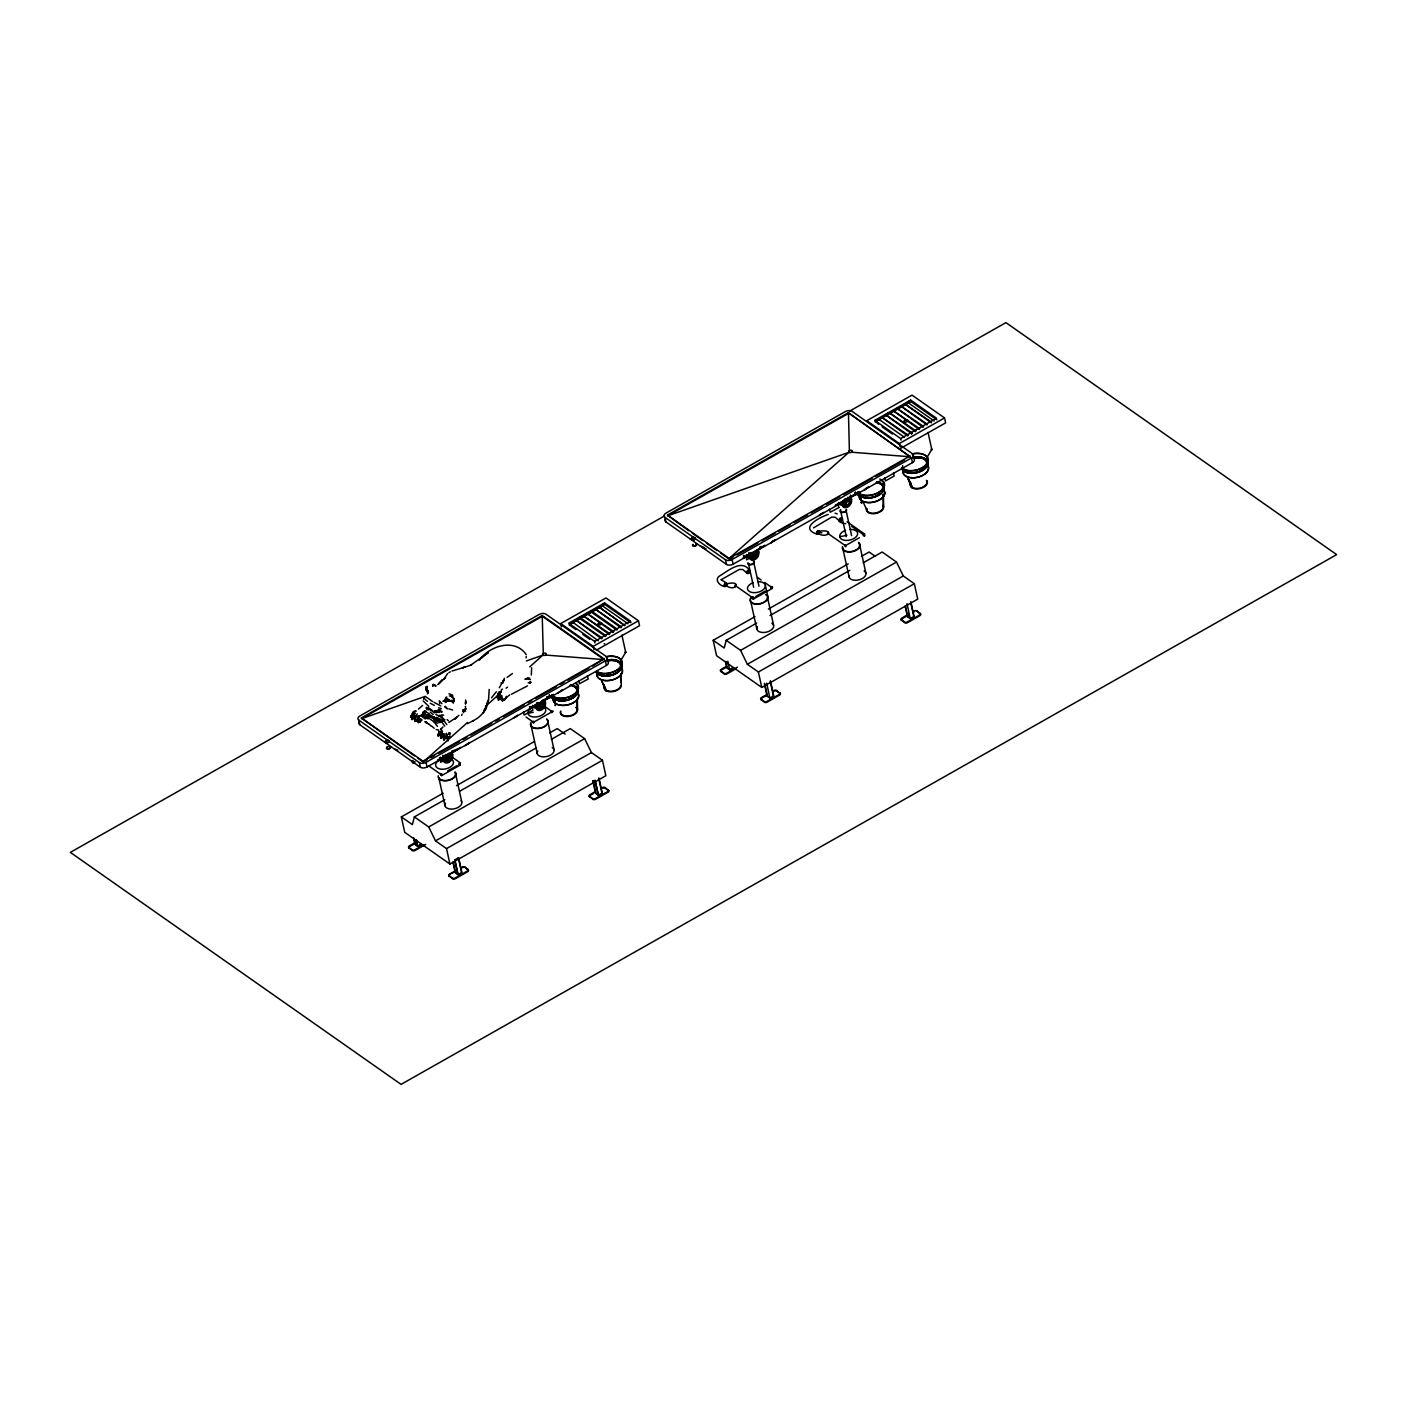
<?xml version="1.0" encoding="UTF-8"?>
<svg xmlns="http://www.w3.org/2000/svg" width="1407" height="1407" viewBox="0 0 1407 1407"><rect width="100%" height="100%" fill="white"/><g stroke="black" fill="none" stroke-linecap="round" stroke-linejoin="round"><path stroke-width="1.5" d="M463.378 711.749L463.343 710.113M416.12 715.02L415.417 716.515M418.477 719.54L418.477 717.552C417.035 722.231 420.165 723.374 417.404 719.804L419.145 720.314M444.102 740.188L444.383 737.989M443.821 739.994L443.996 737.426L443.504 739.044M502.668 700C502.07 702.48 502.668 697.415 501.93 700.528L501.631 695.568L499.819 698.329L499.995 699.49L501.877 698.452L501.332 699.332L501.631 695.568M500.083 694.46L499.591 691.927L498.131 693.792L498.746 692.385C500.681 690.995 498.008 694.882 500.487 694.108M447.18 736.846L445.878 738.605L446.353 733.434L448.147 740.522L447.373 737.848L448.147 740.522L448.358 738.2L447.971 739.167M440.567 737.972L440.901 735.615L440.725 738.341L441.798 736.529L440.901 735.615M498.483 700.158L498.711 698.118L498.483 700.158L498.711 698.118L499.995 699.49M437.946 734.929L438.122 735.861L439.494 734.348M442.29 736.09L442.326 735.193M424.949 712.54L423.032 712.733L440.954 722.477M498.148 696.571L498.078 695.357L497.392 695.937C496.214 699.895 499.045 693.299 497.621 696.711M449.888 735.72L448.64 738.552L446.16 736.248M462.692 711.326L463.132 709.568M499.309 696.817C500.206 690.89 498.078 700.862 498.008 695.744M622.457 635.366L621.859 635.278M467.476 723.655L473.596 720.525L472.506 721.052C479.119 718.098 485.116 712.241 486.716 705.048L483.199 712.874L486.189 708.389L488.546 699.982L489.196 689.412M433.11 685.701L433.321 684.435L432.617 686.229M438.439 733.962L438.122 735.861L438.421 734.982M448.446 754.222L449.449 757.511M532.251 707.088L532.725 710.201M754.908 551.526L754.908 551.526A3.271 2.357 -54.9 0 1 756.227 553.742M417.861 721.474C421.309 723.022 413.764 718.819 415.487 720.015C413.992 718.133 415.839 723.603 415.241 718.871M411.899 715.231L410.844 717.289C410.862 712.892 413.447 718.696 414.238 715.266M415.557 716.356L415.733 717.552M417.211 721.175L416.982 719.329M441.024 735.597L440.725 738.341L441.798 736.529L440.426 735.949L441.2 733.364M813.51 527.871L831.695 517.125L835.178 517.213L839.487 521.012M459.087 763.333C462.71 765.091 456.994 762.875 460.388 765.003L441.675 775.591C440.936 771.229 439.512 775.134 441.675 775.591M419.409 716.62L417.527 718.696L417.721 721.228L420.359 721.879L420.799 718.625M441.675 734.612L441.763 730.075M419.796 721.967L419.831 718.889M497.673 695.744L497.251 697.696L498.078 696.025M441.833 733.663L442.185 737.461L443.996 737.039M549.328 694.759L549.768 697.133L554.182 699.385L555.536 705.558M531.318 675.026L531.635 667.78M624.673 625.412L598.731 606.804L624.778 625.675M418.196 722.231L418.582 721.386M426.11 688.709L426.796 687.355L427.183 691.013M438.175 735.685L438.861 733.311L438.404 735.333M448.833 732.801L448.376 734.489M440.409 731.57L439.863 734.982L441.077 735.175M497.251 697.696L498.131 695.885M526.623 678.455L524.934 679.264L529.788 678.121M498.553 696.905L498.289 695.234M448.112 737.391L447.989 740.539L447.918 737.831M526.095 657.913L526.218 656.436M463.431 712.61L464.503 710.728L465.682 711.151M438.826 730.989L438.632 733.856L440.004 735.544M500.101 694.143L498.588 694.39M414.66 713.824L414.907 712.751L414.414 714.017M443.363 734.823L443.926 733.522L443.856 736.635L443.451 734.507M412.181 719.557L412.884 717.253M499.52 691.998L498.307 693.844L499.555 691.927M444.805 799.668L414.379 816.904L412.357 824.608L401.329 816.887L443.17 793.196M756.667 623.09L726.241 640.308L724.218 648.029L713.191 640.291L755.031 616.618M466.174 701.53L465.611 703.588L465.594 699.965M497.181 697.467L497.48 696.377M412.884 760.835L413.253 762.383L414.52 761.873M927.776 432.635L927.952 432.441M422.979 714.668L421.977 714.563L422.821 714.949M551.28 711.749L553.144 711.08L551.562 712.628M416.243 711.01L413.517 711.784L415.522 711.045M426.233 686.423L426.391 689.958M450.961 695.885L454.127 698.716L453.793 701.671M498.658 699.455L499.045 698.382M421.625 716.286L423.015 713.578M446.283 701.53L445.738 699.367L448.288 699.754M499.221 693.827L500.505 692.314M443.909 701.389L445.14 700.035L447.391 700.475M461.672 715.354L462.147 714.105M417.211 713.824L415.1 718.203M501.719 683.485L504.48 678.28M423.384 717.922L424.246 715.266M411.917 718.801L413.06 717.605L411.952 719.522M500.435 692.613L501.472 690.591M435.326 712.259L434.974 710.869L436.152 710.623M553.883 699.226L554.094 699.033M498.307 693.844L499.379 692.543L498.131 693.792M445.878 738.605L443.821 738.394M424.017 698.101L423.525 699.173L424.879 698.312M445.878 702.515L444.419 701.214L446.74 698.716M413.201 714.369L412.462 716.532L413.218 713.191M420.482 716.181L421.027 715.02M427.095 687.284L427.271 686.405L425.741 689.131L427.499 692.701L428.133 690.468L428.326 691.646L426.602 690.767M441.886 732.642L442.466 731.482M417.492 717.218L418.248 715.758L418.495 718.555M422.329 716.849L422.909 715.723M443.152 736.195L443.574 735.369L444.207 738.235M486.523 703.817L488.546 699.982M721.175 579.702L726.346 583.008M753.536 599.013L752.323 597.043L753.431 599.065L772.25 588.425C774.026 584.239 768.38 588.495 772.25 588.425M414.52 718.625L412.568 716.339L414.291 713.05M453.546 702.005L454.127 698.716M499.256 687.777L501.261 684.294M432.723 685.86L433.321 684.435L436.17 685.965M620.716 660.622L625.693 652.338L622.017 635.577M925.806 459.456L931.786 449.501L928.11 432.758M412.357 713.173L413.64 711.432M442.871 701.196L446.564 699.807L451.7 701.565M447.373 699.015L446.758 698.118M441.429 735.931L440.602 736.899M504.093 700.141L506.379 697.784M526.376 679.001L527.977 677.734M500.962 692.138L498.729 693.827M445.403 700L445.456 698.452M425.213 719.065L424.58 717.834L426.022 716.638L424.158 716.462L426.057 716.884M499.327 695.586L499.89 694.759M439.793 759.692L440.409 757.371L439.793 759.692L437.753 760.097M452.175 751.936L455.059 750.3M533.429 705.927L532.567 707.158L529.366 706.736M546.989 698.998L547.604 696.676L546.989 698.998L544.949 699.402M758.267 549.099L764.898 545.265M836.637 504.726L839.522 503.09A5.012 3.605 -54.9 0 0 841.069 504.251M853.943 494.93L851.042 496.565L850.795 495.475M444.524 738.147L444.172 739.097M450.099 732.695L448.71 733.979M445.843 697.397L446.758 697.01M449.396 738.147L449.73 737.162M418.741 721.633L418.917 720.331L418.09 720.859M502.563 701.249L502 699.314M530.175 683.098L530.826 682.219L529.524 682.87M491.535 697.784L496.372 691.716M423.05 712.329L422.61 712.821M428.027 718.889L425.864 718.062L426.602 717.148L428.783 718.432L426.233 716.515L424.58 717.834M441.464 732.941L442.203 732.027M749.263 572.456C745.939 574.724 748.172 568.164 749.456 571.893M439.705 733.311L438.404 734.524L438.861 733.311M549.715 697.186L549.363 695.023M749.28 554.692L748.841 552.617M855.474 492.133L855.861 493.963M505.06 699.086L502.457 699.982M427.025 709.779L427.869 708.319L426.409 707.299M598.292 640.783L572.473 622.035M931.328 422.768L904.824 403.967L931.504 422.17M455.78 718.133L456.484 717.412L454.742 719.135L458.911 715.336M439.881 711.555C433.567 712.804 437.929 708.811 442.185 711.977L439.863 711.326M505.482 697.397L506.696 696.342M464.996 745.657L469.41 742.527L467.951 743.986M513.168 718.379L517.583 715.248L516.14 716.708M558.245 692.86L562.642 689.729L561.2 691.189M721.211 579.684L739.326 569.43L742.843 569.536L747.117 573.317M479.418 660.164C489.548 645.567 514.874 637.969 526.2 654.589M481.493 658.124L483.234 656.401L470.518 665.23L471.538 664.948L462.516 667.868L465.629 666.549M456.484 717.306L448.903 722.477M425.389 721.756L426.11 723.005M422.628 705.452L418.424 709.093M426.022 716.638L425.864 718.062M599.136 672.898L599.382 672.669A14.14 8.196 -12.4 0 0 621.384 665.177A14.14 8.196 -12.4 0 0 606.241 656.876M905.229 470.061L905.475 469.85A14.14 8.196 -12.4 0 0 927.477 462.34A14.14 8.196 -12.4 0 0 912.334 454.039M437.718 684.664L445.509 677.576L443.961 679.001L447.602 673.548M440.813 728.896L443.029 726.962M467.476 722.495L423.226 762.014L417.932 758.303M485.485 706.402L498.606 694.689M529.736 666.883L542.838 655.17L526.359 660.938M434.833 711.203L436.205 712.593L435.871 710.746M412.357 718.889L413.412 718.186M527.484 685.895L511.445 694.249M483.727 710.447L486.189 708.389M505.992 697.96L507.364 696.94M465.225 706.719L465.576 706.42M501.085 698.312L499.151 699.261L500.681 699.314M533.235 721.386C532.303 724.605 535.117 722.688 533.218 721.369M448.833 672.687L450.275 671.825M508.05 696.184L509.703 694.935M507.1 677.4L512.465 673.496M440.708 729.371L441.64 728.703M442.062 731.517L440.479 735.632M523.545 712.118L524.072 715.073L532.637 710.218M437.964 734.63L439.142 733.821M419.655 715.547L417.545 718.467L417.492 720.349L418.758 720.859M425.776 711.203L423.384 711.59M576.272 707.545L577.134 708.477A8.759 5.083 -12.4 0 1 569.466 716.356A8.759 5.083 -12.4 0 1 560.496 711.467M506.063 688.181L507.593 687.161M456.818 749.825L451.647 752.622M837.165 504.955L836.374 505.007M531.072 707.774L534.343 705.927M410.932 716.181L412.269 716.251M664.157 516.14L70.35 852.378L401.065 1084.375L1336.65 554.622L1005.935 322.625L849.371 411.266M688.762 530.72L667.428 515.103L848.298 412.691L910.206 456.765L851.587 452.227M874.785 420.394L910.663 400.098L936.57 418.266L900.691 438.579L874.785 420.394L878.584 424.369M875.136 421.942L910.997 401.628L936.904 419.814M414.414 755.84L361.335 717.939L542.205 615.527L603.937 658.828L592.681 666.074M561.446 626.854L560.707 623.565L605.942 597.957L638.461 620.768L639.534 625.71L596.199 650.245M604.57 602.917L604.904 604.465L630.811 622.65L630.477 621.103L604.57 602.917L568.692 623.231L594.598 641.399L594.95 642.946M604.904 604.465L569.044 624.778L575.938 629.615M569.677 624.444L580.722 618.201L580.37 616.547M944.554 417.932L912.035 395.121L866.8 420.728L899.319 443.539L944.554 417.932L945.627 422.874L900.41 448.481M667.428 515.103L729.16 558.421L910.03 455.991M733.135 557.031L729.318 559.195L720.507 553.004M736.934 554.868L757.881 543.014M761.697 540.851L775.011 533.306M778.827 531.16L790.259 524.688M794.058 522.525L807.389 514.98M811.188 512.834L822.62 506.362M826.419 504.198L839.75 496.653M843.567 494.508L872.129 478.327M875.928 476.182L904.49 460.001M664.86 517.266L725.484 559.793A4.854 2.814 -12.4 0 0 732.132 559.511L911.455 457.978A4.854 2.814 -12.4 0 0 912.598 453.845L851.974 411.301A4.854 2.814 -12.4 0 0 845.326 411.583L666.003 513.115A4.854 2.814 -12.4 0 0 664.86 517.266L665.88 521.891L726.504 564.418A4.854 2.814 -12.4 0 0 733.153 564.154L912.475 462.622A4.854 2.814 -12.4 0 0 913.952 458.752M594.598 641.399L630.477 621.103M746.308 555.783L751.883 552.634M835.353 505.359L859.536 491.676M742.755 558.174L765.074 545.547M835.529 505.641L859.712 491.958M560.707 623.565L593.226 646.376L638.461 620.768M754.627 551.544L755.594 554.71L746.66 559.845L746.062 556.398M839.047 507.505L830.165 512.236L829.479 509.158M893.533 472.787L894.096 476.041L885.513 480.895L884.845 477.817M828.266 514.399C819.859 517.248 798.367 528.1 817.168 534.22M876.508 482.495A12.593 7.299 -12.4 0 1 879.199 483.181L881.538 484.149M904.244 471.292L904.437 471.187A12.856 7.457 -12.4 0 1 902.168 467.827M361.335 717.939L423.067 761.24L603.937 658.828M427.042 759.868L423.067 761.24M430.841 757.705L434.657 755.559M438.456 753.396L459.403 741.542M463.22 739.379L467.018 737.215M470.835 735.07L491.782 723.216M495.581 721.052L499.397 718.889M503.196 716.743L524.143 704.889M527.959 702.726L531.758 700.563M535.575 698.417L556.504 686.546M560.32 684.4L564.119 682.237M567.936 680.091L588.882 668.219M358.767 720.085L419.392 762.629A4.854 2.814 -12.4 0 0 426.04 762.348L605.362 660.815A4.854 2.814 -12.4 0 0 606.505 656.682L545.881 614.138A4.854 2.814 -12.4 0 0 539.233 614.419L359.911 715.952A4.854 2.814 -12.4 0 0 358.767 720.085L359.787 724.728L420.412 767.255A4.854 2.814 -12.4 0 0 427.06 766.991L606.382 665.458A4.854 2.814 -12.4 0 0 607.525 661.308L606.505 656.682M438.351 759.674L449.501 753.361M453.23 751.25L456.888 749.28M534.853 705.03L538.564 702.937M542.275 700.827L553.443 694.513M438.527 759.956L460.828 747.328M529.437 708.477L553.619 694.794M438.228 760.343L443.223 757.494L442.765 755.278M549.645 697.256L544.439 700.088M587.317 675.8L588.232 679.018L579.42 683.732L578.752 680.654M442.062 774.043L441.13 774.571L428.59 765.777M447.672 770.878L457.046 765.566M458.911 764.511L459.843 763.983M551.28 712.206L533.499 722.266L526.06 717.042M753.923 597.465L752.991 597.993L735.351 585.611M755.805 596.41L765.162 591.098M770.772 587.933L771.704 587.405L764.652 582.445M859.413 537.738L845.361 545.687L827.738 533.323M456.466 785.651L534.431 741.507M549.645 732.889L557.26 728.597L565.139 734.12M768.345 609.073L848.21 563.855M861.524 556.31L869.121 552.001L875.418 556.433M460.019 791.051L536.085 747.996M551.298 739.379L570.31 728.615L584.644 738.657L591.432 752.569L602.46 760.29L605.854 775.732L449.923 864.039L404.724 832.328L401.329 816.887M769.981 615.545L849.846 570.327M863.159 562.8L882.171 552.019L896.505 562.079L903.294 575.973L914.321 583.712L917.716 599.153L761.785 687.443L716.585 655.732L713.191 640.291M414.379 816.904L428.713 826.947L584.644 738.657M726.241 640.308L740.574 650.368L896.505 562.079M425.705 844.446L415.012 850.496A1.935 1.126 -12.4 0 1 412.339 850.602L408.874 847.559A1.935 1.126 -12.4 0 1 409.331 845.906L416.454 841.878M735.773 668.87L726.874 673.918A1.935 1.126 -12.4 0 1 724.2 674.023L720.736 670.981A1.935 1.126 -12.4 0 1 721.193 669.327L726.54 666.302M409.032 848.298A1.935 1.126 -12.4 0 1 409.49 846.627L416.63 842.6M720.894 671.702A1.935 1.126 -12.4 0 1 721.351 670.049L726.698 667.024M421.344 844.182L417.809 846.187L415.311 844.429L413.939 838.132M733.205 667.604L729.67 669.591L727.19 667.85L725.801 661.536M413.605 838.132L414.995 844.446L417.756 846.381L421.66 844.165M725.484 661.554L726.856 667.868L729.617 669.802L733.522 667.586M408.874 847.559L412.181 849.881A1.935 1.126 -12.4 0 0 414.854 849.775L423.753 844.728M720.736 670.981L724.042 673.302A1.935 1.126 -12.4 0 0 726.716 673.197L737.409 667.147M428.713 826.947L435.502 840.858L591.432 752.569M740.574 650.368L747.363 664.28L903.294 575.973M435.502 840.858L446.529 848.597L602.46 760.29M747.363 664.28L758.391 672.001L914.321 583.712M462.2 867.802L462.041 867.081A1.935 1.126 -12.4 0 1 464.715 866.958L468.179 870.001A1.935 1.126 -12.4 0 1 467.722 871.672L455.235 878.724A1.935 1.126 -12.4 0 1 452.579 878.83L449.114 875.787A1.935 1.126 -12.4 0 1 449.572 874.134L454.918 871.109M608.51 790.541L605.203 788.219A1.935 1.126 -12.4 0 0 602.548 788.342L602.389 787.603A1.935 1.126 -12.4 0 1 605.045 787.498L608.51 790.541A1.935 1.126 -12.4 0 1 608.053 792.211L595.583 799.264A1.935 1.126 -12.4 0 1 592.927 799.369L589.445 796.327A1.935 1.126 -12.4 0 1 589.902 794.674L595.249 791.649M780.041 693.422L776.734 691.101A1.935 1.126 -12.4 0 0 774.061 691.224L773.903 690.485A1.935 1.126 -12.4 0 1 776.576 690.38L780.041 693.422A1.935 1.126 -12.4 0 1 779.584 695.076L767.114 702.146A1.935 1.126 -12.4 0 1 764.441 702.251L760.976 699.209A1.935 1.126 -12.4 0 1 761.433 697.555L766.78 694.53M914.409 611.746L914.251 611.025A1.935 1.126 -12.4 0 1 916.907 610.919L920.371 613.962A1.935 1.126 -12.4 0 1 919.914 615.615L907.445 622.685A1.935 1.126 -12.4 0 1 904.789 622.791L901.324 619.748A1.935 1.126 -12.4 0 1 901.781 618.095L908.904 614.05M455.077 871.83L449.572 874.134M589.603 797.048A1.935 1.126 -12.4 0 1 590.061 795.395L593.631 793.39M761.134 699.93A1.935 1.126 -12.4 0 1 761.592 698.277L766.938 695.251M901.482 620.469A1.935 1.126 -12.4 0 1 901.94 618.816L909.063 614.789M457.996 874.609L461.883 872.393L458.647 857.69L454.76 859.888L457.996 874.609L455.235 872.674L452.931 862.157M592.804 780.604L595.583 793.214L598.327 795.148L602.231 792.932L598.995 778.229M764.335 683.485L767.096 696.096L769.858 698.03L773.762 695.814L770.526 681.111M905.123 606.118L907.445 616.635L910.188 618.57L914.093 616.354L910.857 601.633M449.114 875.787L452.421 878.109A1.935 1.126 -12.4 0 0 455.077 878.003L467.564 870.933A1.935 1.126 -12.4 0 0 468.021 869.28M589.445 796.327L592.752 798.648A1.935 1.126 -12.4 0 0 595.425 798.543L607.894 791.473A1.935 1.126 -12.4 0 0 608.352 789.819M760.976 699.209L764.282 701.53A1.935 1.126 -12.4 0 0 766.938 701.425L779.425 694.355A1.935 1.126 -12.4 0 0 779.883 692.701M901.324 619.748L904.631 622.07A1.935 1.126 -12.4 0 0 907.286 621.964L919.756 614.894A1.935 1.126 -12.4 0 0 920.213 613.241M438.632 733.856L438.791 732.132M530.826 682.219L528.17 682.923M503.231 680.531L504.216 679.986L502.739 682.94M904.807 420.165L905.229 419.954A1.935 1.126 -12.4 0 1 907.92 420.728A1.935 1.126 -12.4 0 1 904.894 421.959A1.935 1.126 -12.4 0 1 905.229 419.954M412.339 716.181L411.249 716.48M598.714 623.002L599.136 622.773A1.935 1.126 -12.4 0 1 601.827 623.547A1.935 1.126 -12.4 0 1 598.802 624.796A1.935 1.126 -12.4 0 1 599.136 622.773M460.282 765.056L459.456 764.353M501.191 689.729L502.492 689.096M604.43 686.686A8.424 4.889 -12.4 0 0 606.012 690.134L606.259 690.239M604.166 687.021A8.759 5.083 -12.4 0 0 605.819 690.591L606.048 690.696M447.637 701.073L450.17 701.055L449.114 701.196M464.978 709.796L465.559 709.533M414.678 719.68L415.716 719.03L414.907 721.422M423.964 711.661C420.851 714.527 431.632 716.726 433.989 717.464M927.266 424.193L901.025 406.183L927.072 424.914M428.484 692.754L427.464 693.809M743.388 555.536L744.127 557.577L743.846 555.466M413.728 718.59L414.66 719.628M425.371 696.324L361.493 718.713L542.381 616.301L604.113 659.602L545.494 655.046M858.675 493.083A14.14 8.196 -12.4 0 0 876.385 493.435A14.14 8.196 -12.4 0 0 883.49 482.284L883.877 482.161M552.582 695.92A14.14 8.196 -12.4 0 0 570.292 696.272A14.14 8.196 -12.4 0 0 577.398 685.121L577.785 684.998M438.72 712.522L439.705 712.223M463.501 667.516L452.016 671.033M449.361 695.955L451.77 696.201M413.359 717.711L415.118 717.218L414.432 716.374M439.986 759.393L440.637 762.313L449.308 757.441M744.127 557.577L743.758 555.484M424.685 710.957L429.416 713.982M817.959 533.622C820.387 532.901 817.274 529.665 817.01 532.532C826.208 540.341 837.253 528.557 818.17 531.318M725.59 585.928L725.783 583.624M827.844 532.163L827.386 534.449M735.456 584.468L735.017 586.754M839.75 536.753L846.891 535.293M527.889 713.331L533.235 712.241M743.846 557.26L745.886 556.855M451.928 750.846L453.969 750.441L454.215 751.531M850.567 497.269L850.338 495.158M411.97 715.671L410.844 717.289M609.899 633.766L583.184 615.703L609.337 634.504M613.663 631.567L613.1 632.306L613.663 631.567L587.036 613.417L613.1 632.306M464.82 708.864L466.209 708.882L465.488 707.791M428.801 716.884L430.155 716.726M530.351 682.43L529.384 682.149M912.193 432.969L911.666 433.725L912.193 432.969L885.636 414.819L911.595 433.673M419.55 721.932L422.1 719.874L420.183 720.314M434.974 710.869L436.874 710.781M449.273 700.352L446.23 699.895L446.406 701.565M444.911 701.231L445.403 701.706M427.816 717.341L434.13 721.967L437.436 726.346M438.157 709.55L440.936 710.078M817.942 532.462L821.864 532.796M428.783 714.387L437.911 719.206M527.766 678.737L530.457 679.669M436.082 729.6L438.65 730.004M919.756 428.748L893.128 410.598L919.193 429.487M908.306 435.203L881.626 417.175L907.726 435.941M878.531 419.11L877.915 419.778L878.478 419.04L904.49 437.296M621.542 627.012L594.985 608.914L620.979 627.751M590.975 611.852L591.397 611.007L590.905 611.816L616.952 630.09M441.974 716.251L438.773 715.618L441.692 716.902M439.652 715.266L440.883 715.477M427.323 687.32L426.198 686.985M505.007 699.736L503.935 698.769M500.91 683.011L502.545 683.362M430.542 716.128L434.57 717.306M441.78 714.791L443.715 715.248M835.125 513.168L837.183 513.924M435.554 718.485L443.152 721.175M579.561 618.289L580.001 617.497L579.473 618.253L605.502 636.509M438.562 707.827L441.235 708.512M430.859 716.743L433.163 717.447M446.459 698.628L449.273 699.596M439.758 711.168L438.861 710.764M448.798 708.829L452.632 710.06M447.303 700.774L448.657 701.214M431.14 709.62L429.117 708.864M424.914 721.809L427.13 722.618M451.084 696.447L452.773 697.01M428.783 718.432L425.829 716.954M437.911 723.233L434.13 721.967L436.082 721.58L433.708 719.645M689.958 538.793L693.563 540.042M700.317 546.057L703.922 547.323M702.41 547.534L706.015 548.783M394.224 748.893L397.829 750.142M423.753 715.53L423.525 716.55L422.628 715.407M432.072 718.045L435.203 719.206M427.429 690.52L426.444 690.151L427.71 690.907M448.921 693.757L452.702 695.199M415.927 720.419L416.859 720.789M442.941 718.062L435.801 714.422M433.866 685.051L435.379 686.053M863.159 535.68C867.451 536.049 861.928 532.866 864.074 535.1L851.727 526.429M440.831 705.962L434.042 702.304M905.475 469.85L902.731 468.478M599.382 672.669L596.638 671.315M840.102 520.52C846.785 515.753 830.587 521.487 845.8 523.685M432.582 701.565L425.723 696.694M430.19 703.219L434.306 705.382M442.185 718.449L444.964 719.821M433.884 684.681L435.168 685.332M434.605 712.962L431.685 710.799M430.542 710.078L428.273 708.636M881.644 480.42L883.49 482.284M575.551 683.257L577.398 685.121M573.476 685.35L576.026 686.739A13.578 7.862 -12.4 0 1 569.114 699.719A13.578 7.862 -12.4 0 1 551.544 695.146M570.204 685.209A12.276 7.105 -12.4 0 1 572.807 685.877L575.217 687.179A12.593 7.299 -12.4 0 1 577.028 692.49M724.798 586.526C719.944 586.174 713.841 579.596 719.557 575.991C727.102 571.752 741.665 558.333 749.632 570.398M415.505 719.417L414.977 721.474L414.555 720.366M437.366 719.417L442.29 722.582L444.735 726.135M442.343 737.708L440.426 735.949M923.625 426.497L897.015 408.382L923.045 427.253M916.045 430.999L889.347 412.761L915.429 431.668M602.214 638.039L575.604 619.907L601.633 638.778M426.022 708.055L428.66 709.832M854.524 493.259L860.275 496.548L861.629 502.739M436.469 717.289L444.155 720.964L446.863 724.675M428.801 706.367L423.173 700.897M437.542 712.522L435.994 711.537L436.205 712.593M449.343 733.522L450.328 734.173M452.544 695.973L451.401 695.304L452.351 696.236M428.502 708.372L432.846 710.799M451.172 700.176L452.245 700.915M908.06 402.683L908.658 401.98L908.06 402.683L934.09 420.939M601.967 605.52L602.565 604.799L601.967 605.52L627.997 623.776M882.031 426.796L892.407 434.06M910.206 456.765L848.298 412.691M847.084 521.751L864.742 534.132M920.371 613.962L916.907 610.919M910.259 618.359L907.761 616.618L905.44 606.1M759.973 546.637L761.152 547.464L760.923 546.373L760.308 548.695M757.599 577.503L761.117 579.965M692.279 533.2L702.867 540.622M706.402 543.102L716.972 550.524M769.91 697.819L767.413 696.078L764.652 683.468M591.485 611.06L617.532 629.334M580.124 617.62L606.1 635.806M582.85 634.469L589.762 639.323M546.672 696.94L547.851 697.766M545.16 706.736L552.212 711.678M451.682 756.825L460.511 763.016M439.476 757.634L440.655 758.461M468.179 870.001L464.715 866.958M444.63 706.824L447.461 708.882L445.21 706.261M441.939 703.711L439.318 700.792L439.688 703.518M425.477 699.771L427.552 701.389M428.238 723.902L425.987 722.02M430.173 712.083L433.092 714.475M552.177 712.487L551.491 711.256M437.384 720.665L439.635 722.618M428.273 707.615L429.188 708.407M452.386 696.694L454.391 700.194M905.018 470.571L903.452 469.147A12.276 7.105 -12.4 0 1 902.696 465.559M904.824 471.028L903.224 469.569A12.593 7.299 -12.4 0 1 902.415 467.81M904.226 471.028L902.555 469.498A13.261 7.686 -12.4 0 1 901.694 467.652M597.377 671.983L598.854 673.337M597.131 672.405L598.626 673.777M596.462 672.335L598.133 673.865A13.261 7.686 -12.4 0 0 620.593 668.976A13.261 7.686 -12.4 0 0 606.962 660.147A13.578 7.862 -12.4 0 1 620.944 669.327A13.578 7.862 -12.4 0 1 597.957 674.322L596.251 672.757M431.984 726.276L434.183 728.281M428.818 723.919L431.386 726.364M447.18 719.575L448.428 720.859M453.371 703.131L452.509 702.216M575.955 707.404L576.747 708.266A8.424 4.889 -12.4 0 1 569.378 715.846A8.424 4.889 -12.4 0 1 560.742 711.151M445.913 698.874L447.725 700.932M411.776 714.088L412.972 716.55M441.675 731.552L440.655 731.007M422.082 714.492L422.839 716.11L422.417 714.51M439.002 733.663L439.6 734.612M448.745 736.776L449.308 737.743M446.336 734.771L446.898 735.773M446.195 700.07L446.81 701.214L446.511 699.93M447.356 739.255L447.989 740.539M863.001 501.56L867.099 510.847A8.424 4.889 -12.4 0 1 866.835 508.314M603.656 684.453L606.188 690.292M605.977 690.731L601.545 680.513L605.819 690.591L607.402 691.329A8.759 5.083 -12.4 0 0 616.952 690.38A8.759 5.083 -12.4 0 0 621.261 684.646L621.085 674.111M603.568 684.382L606.012 690.134L607.543 690.837A8.424 4.889 -12.4 0 0 620.856 685.701M412.919 717.975L412.568 716.339M446.353 733.434L446.758 734.718M452.632 700.299L453.019 701.601M910.663 400.098L910.997 401.628M908.94 400.977L909.309 402.631M912.598 453.845L913.618 458.471M911.455 457.978L912.475 462.622M900.691 438.579L901.043 440.11M899.319 443.539L900.058 446.828M887.958 412.867L888.327 414.502M886.463 413.711L886.815 415.364M910.997 603.761L913.776 616.372M907.023 603.656L910.188 618.57M860.697 497.058L861.717 501.683M855.298 492.344L855.755 494.402M850.954 496.882L851.552 499.626A5.874 4.239 -54.9 0 1 845.959 507.646A5.874 4.239 -54.9 0 1 842.758 500.874M859.607 544.527L865.885 573.106M851.604 535.645L845.976 509.985A2.708 1.565 -12.4 0 1 843.901 511.99A2.708 1.565 -12.4 0 1 840.806 511.427M841.492 502.246L842.09 504.99M846.293 536.7L840.647 511.058A2.708 1.565 -12.4 0 1 840.683 510.635M838.431 503.231L838.66 504.322M838.062 504.304L838.73 507.382M842.846 548.501L849.125 577.063M758.18 549.416L758.778 552.16M765.355 585.347L767.905 596.937M767.36 596.761L773.639 625.341M753.73 562.22L758.989 586.191M748.7 554.78L749.315 557.524M746.501 554.534L746.748 555.624M748.401 563.292L753.66 587.247M770.192 681.111L773.428 695.832M756.878 629.298L750.599 600.736A8.618 4.995 -12.4 0 1 750.547 599.417M766.674 683.116L769.858 698.03M758.391 672.001L761.785 687.443M732.132 559.511L733.153 564.154M729.16 558.421L848.931 452.333L667.586 515.877L848.474 413.465L849.388 450.68A1.935 1.126 -12.4 0 0 849.687 452.597A1.935 1.126 -12.4 0 0 852.396 451.067A1.935 1.126 -12.4 0 0 849.388 450.68M725.484 559.793L726.504 564.418M727.824 661.184L729.617 669.802M602.847 603.814L603.216 605.467L582.234 617.339L581.865 615.703M605.362 660.815L606.382 665.458M593.226 646.376L593.965 649.665M598.678 778.229L601.915 792.95M595.143 780.234L598.38 794.955L595.9 793.196L593.121 780.586M595.091 780.428L598.327 795.148M542.205 615.527L543.295 653.516A1.935 1.126 -12.4 0 0 543.594 655.433A1.935 1.126 -12.4 0 0 546.303 653.903A1.935 1.126 -12.4 0 0 543.295 653.516M554.604 699.877L555.624 704.52M544.861 699.719L545.459 702.462M548.185 723.163L554.024 749.685M535.399 705.083L535.997 707.827M530.298 706.472L530.545 707.563M530.984 725.08L537.263 753.642M452.087 752.253L452.685 754.996A5.874 4.239 -54.9 0 1 447.074 763.016A5.874 4.239 -54.9 0 1 443.891 756.227M455.481 773.358L461.76 801.92M442.607 757.617L443.223 760.36M458.33 857.707L461.566 872.41M445.017 805.877L438.738 777.315A8.618 4.995 -12.4 0 0 449.484 779.847A8.618 4.995 -12.4 0 0 454.866 772.179M454.813 859.695L458.049 874.415L455.551 872.657L453.247 862.157M446.529 848.597L449.923 864.039M426.04 762.348L427.06 766.991M419.392 762.629L420.412 767.255M416.419 839.873L417.756 846.381M422.821 715.389L423.12 716.902M498.782 696.324L498.57 695.234L498.377 697.292M418.442 721.861L418.512 722.811M465.418 702.515L465.471 704.028M883.455 494.349L883.649 506.889M883.068 494.279L883.262 506.643M620.698 674.023L620.839 682.325M577.398 699.279L577.556 709.726M577.011 699.173L577.169 709.48M695.99 543.735A2.128 1.231 -12.4 0 1 696.254 545.476A2.128 1.231 -12.4 0 1 693.299 546.057A2.128 1.231 -12.4 0 1 693.018 544.333M695.832 543.876A1.899 1.108 -12.4 0 1 696.184 545.318A1.899 1.108 -12.4 0 1 693.721 546.004A1.899 1.108 -12.4 0 1 692.947 544.685M879.78 479.048A14.545 8.424 -12.4 0 1 879.674 491.94A14.545 8.424 -12.4 0 1 858.34 493.259M881.31 484.342A12.593 7.299 -12.4 0 1 883.121 489.654M880.254 493.488A12.593 7.299 -12.4 0 1 877.81 495.123M868.488 497.533A12.593 7.299 -12.4 0 1 865.428 497.339M859.202 493.963A12.593 7.299 -12.4 0 1 858.587 492.151M857.637 492.327A13.578 7.862 -12.4 0 0 875.207 496.882A13.578 7.862 -12.4 0 0 882.119 483.902L879.568 482.513A13.261 7.686 -12.4 0 0 876.737 481.792M876.93 481.915A13.578 7.862 -12.4 0 1 879.832 482.671M881.802 483.727A13.261 7.686 -12.4 0 1 883.702 489.319M880.676 493.382A13.261 7.686 -12.4 0 1 860.011 495.475M858.516 493.857A13.261 7.686 -12.4 0 1 857.865 491.958M881.714 491.272A12.276 7.105 -12.4 0 0 880.975 484.184L878.9 483.058A12.276 7.105 -12.4 0 0 876.297 482.372M862.896 496.161A12.276 7.105 -12.4 0 1 858.85 491.782M883.227 505.641A8.759 5.083 -12.4 0 1 875.559 513.52A8.759 5.083 -12.4 0 1 866.589 508.63M882.84 505.43A8.424 4.889 -12.4 0 1 883.104 507.962M882.4 509.281A8.424 4.889 -12.4 0 1 868.049 511.867M879.252 482.988A13.085 7.58 -12.4 0 1 882.717 491.641M880.923 493.593A13.085 7.58 -12.4 0 1 860.486 496.055M879.111 483.129A12.856 7.457 -12.4 0 1 883.49 489.583M880.747 493.54A12.856 7.457 -12.4 0 1 875.4 496.565M872.164 497.462A12.856 7.457 -12.4 0 1 865.71 497.744M862.913 497.076A12.856 7.457 -12.4 0 1 860.662 495.95M882.558 488.774A13.085 7.58 -12.4 0 1 874.873 501.842A13.085 7.58 -12.4 0 1 859.325 495.264M884.634 492.221A12.856 7.457 -12.4 0 1 871.531 502.369A12.856 7.457 -12.4 0 1 859.554 495.246M882.365 488.88A12.856 7.457 -12.4 0 1 883.913 490.41M912.299 453.81A14.545 8.424 -12.4 0 1 927.231 463.501A14.545 8.424 -12.4 0 1 902.608 468.848M926.791 480.578A8.759 5.083 -12.4 0 1 923.994 487.033A8.759 5.083 -12.4 0 1 913.495 488.493L911.912 487.754L907.638 477.694L911.912 487.754A8.759 5.083 -12.4 0 1 910.857 482.794M926.158 466.385A12.593 7.299 -12.4 0 0 913.213 457.996A12.276 7.105 -12.4 0 1 925.788 466.051M924.505 468.302A12.593 7.299 -12.4 0 1 919.387 471.345M916.238 472.277A12.593 7.299 -12.4 0 1 907.093 472.084M913.09 457.451A13.578 7.862 -12.4 0 1 927.037 466.491A13.578 7.862 -12.4 0 1 904.05 471.486L902.344 469.92A13.578 7.862 -12.4 0 1 901.465 468.021M913.055 457.31A13.261 7.686 -12.4 0 1 927.248 465.101A13.261 7.686 -12.4 0 1 906.618 472.136A12.856 7.457 -12.4 0 0 920.67 471.169A12.856 7.457 -12.4 0 0 927.371 462.815M926.422 480.385A8.424 4.889 -12.4 0 1 923.731 486.593A8.424 4.889 -12.4 0 1 913.635 488L912.105 487.297A8.424 4.889 -12.4 0 1 910.522 483.85M927.6 462.78A13.085 7.58 -12.4 0 1 915.957 472.822A13.085 7.58 -12.4 0 1 901.94 467.88M913.583 457.82A13.085 7.58 -12.4 0 1 926.861 460.916M913.6 457.961A12.856 7.457 -12.4 0 1 920.072 457.697M922.869 458.348A12.856 7.457 -12.4 0 1 926.65 461.004M927.881 465.559A13.085 7.58 -12.4 0 1 916.959 477.465A13.085 7.58 -12.4 0 1 903.083 470.483M927.67 465.629A12.856 7.457 -12.4 0 1 916.942 477.325A12.856 7.457 -12.4 0 1 903.312 470.466M846.451 509.387A3.394 1.97 -12.4 0 1 842.74 512.57A3.394 1.97 -12.4 0 1 840.735 509.615M753.572 561.833A2.708 1.565 -12.4 0 1 753.484 563.081M753.114 563.486A2.708 1.565 -12.4 0 1 748.559 563.662M753.202 560.918A3.394 1.97 -12.4 0 1 752.217 564.471A3.394 1.97 -12.4 0 1 747.768 562.888M756.614 550.542A5.012 3.605 -54.9 0 1 756.579 556.451A5.012 3.605 -54.9 0 1 751.039 558.808A5.012 3.605 -54.9 0 1 750.089 553.303M749.034 557.752A5.874 4.239 -54.9 0 1 746.22 556.152M755.084 556.416A2.216 1.6 -54.9 0 1 752.464 555.994A2.216 1.6 -54.9 0 1 754.328 553.021A2.216 1.6 -54.9 0 1 755.981 554.991M756.667 549.645A5.874 4.239 -54.9 0 1 758.127 556.257A5.874 4.239 -54.9 0 1 751.444 560.056A5.874 4.239 -54.9 0 1 750.001 553.426M749.263 556.961A5.012 3.605 -54.9 0 1 747.469 556.328M756.28 550.418A5.012 3.605 -54.9 0 1 757.3 556.433A5.012 3.605 -54.9 0 1 751.25 559.001A5.012 3.605 -54.9 0 1 751.268 552.529A4.309 3.095 -54.9 0 0 750.933 557.911A4.309 3.095 -54.9 0 0 755.946 556.486M755.471 550.682A4.309 3.095 -54.9 0 1 756.544 555.536M754.785 556.627A3.271 2.357 -54.9 0 1 751.162 556.609A3.271 2.357 -54.9 0 1 752.323 552.371M748.77 557.137A5.012 3.605 -54.9 0 1 747.961 556.68M755.067 551.984A3.271 2.357 -54.9 0 1 756.368 556.011A3.271 2.357 -54.9 0 1 751.971 557.26A3.271 2.357 -54.9 0 1 753.677 552.388M847.594 497.375A5.012 3.605 -54.9 0 1 850.25 501.982A5.012 3.605 -54.9 0 1 845.079 506.555A5.012 3.605 -54.9 0 1 842.406 501.947M841.826 505.219A5.874 4.239 -54.9 0 1 838.572 502.51M846.926 504.41A2.216 1.6 -54.9 0 1 845.202 503.126A2.216 1.6 -54.9 0 1 846.785 500.611A2.216 1.6 -54.9 0 1 848.808 501.437M849.441 497.111A5.874 4.239 -54.9 0 1 851.569 499.626M848.087 497.726A5.012 3.605 -54.9 0 1 850.479 503.126A5.012 3.605 -54.9 0 1 844.306 506.626A5.012 3.605 -54.9 0 1 844.042 499.995A4.309 3.095 -54.9 0 0 843.356 500.927M847.419 498.008A4.309 3.095 -54.9 0 1 849.318 503.002M847.964 504.761A4.309 3.095 -54.9 0 1 844.042 505.605A4.309 3.095 -54.9 0 1 842.951 501.947M844.71 499.168A4.309 3.095 -54.9 0 1 845.572 498.535M847.788 499.08A3.271 2.357 -54.9 0 1 848.949 500.487M846.908 504.568A3.271 2.357 -54.9 0 1 843.778 501.965M842.529 504.761A5.012 3.605 -54.9 0 1 841.544 504.603M840.735 504.146A5.012 3.605 -54.9 0 1 840.12 503.407M848.245 504.568A3.271 2.357 -54.9 0 1 844.358 503.706A3.271 2.357 -54.9 0 1 847.612 499.467A3.271 2.357 -54.9 0 1 849.283 503.231M665.88 521.891A4.854 2.814 -12.4 0 1 666.091 518.392M850.127 529.437A9.11 5.276 -12.4 0 1 856.511 536.436A9.11 5.276 -12.4 0 1 841.878 539.409A9.11 5.276 -12.4 0 1 845.501 530.369M749.122 573.141A1.935 1.46 -48 0 1 746.712 572.667A1.935 1.46 -48 0 1 748.471 570.169A1.935 1.46 -48 0 1 749.966 571.928M864.109 570.961A8.618 4.995 -12.4 0 1 859.888 579.596A8.618 4.995 -12.4 0 1 849.072 575.744M858.973 543.348A8.618 4.995 -12.4 0 1 852.519 551.333A8.618 4.995 -12.4 0 1 842.793 547.182M858.516 542.328A9.11 5.276 -12.4 0 1 853.275 551.438A9.11 5.276 -12.4 0 1 842.371 546.918M771.863 623.195A8.618 4.995 -12.4 0 1 766.551 632.13A8.618 4.995 -12.4 0 1 757.353 626.625M767.395 598.081A8.618 4.995 -12.4 0 1 760.272 603.568A8.618 4.995 -12.4 0 1 751.215 601.915M765.584 594.616A8.618 4.995 -12.4 0 1 766.727 595.583M766.252 594.563A9.11 5.276 -12.4 0 1 759.868 603.955A9.11 5.276 -12.4 0 1 750.793 597.729M757.881 581.671A9.11 5.276 -12.4 0 1 764.265 588.671A9.11 5.276 -12.4 0 1 749.632 591.644A9.11 5.276 -12.4 0 1 753.255 582.604M388.912 746.449A2.128 1.231 -12.4 0 1 390.372 748.102A2.128 1.231 -12.4 0 1 386.943 748.77A2.128 1.231 -12.4 0 1 387.822 746.66M388.86 746.589A1.899 1.108 -12.4 0 1 390.249 747.961A1.899 1.108 -12.4 0 1 387.347 748.77A1.899 1.108 -12.4 0 1 387.47 746.976M576.149 683.222A14.545 8.424 -12.4 0 1 572.104 695.656A14.545 8.424 -12.4 0 1 552.248 696.096M574.162 696.324A12.593 7.299 -12.4 0 1 568.815 699.209M565.632 700.035A12.593 7.299 -12.4 0 1 559.335 700.176M554.534 698.329A12.593 7.299 -12.4 0 1 552.494 694.988M570.415 685.315A12.593 7.299 -12.4 0 1 573.106 686.018A13.085 7.58 -12.4 0 1 570.925 698.892A13.085 7.58 -12.4 0 1 552.072 695.48M574.883 687.003A12.276 7.105 -12.4 0 1 575.621 694.108M556.803 698.998A12.276 7.105 -12.4 0 1 552.758 694.618M575.709 686.563A13.261 7.686 -12.4 0 1 570.538 698.628A13.261 7.686 -12.4 0 1 552.423 696.694M573.018 685.948A12.856 7.457 -12.4 0 1 570.82 698.787A12.856 7.457 -12.4 0 1 552.3 695.445M578.031 693.159A13.085 7.58 -12.4 0 1 567.109 705.065A13.085 7.58 -12.4 0 1 553.232 698.083M577.82 693.246A12.856 7.457 -12.4 0 1 567.091 704.942A12.856 7.457 -12.4 0 1 553.461 698.083M604.641 643.667A2.128 1.231 -12.4 0 1 604.113 643.79M606.206 656.647A14.545 8.424 -12.4 0 1 621.138 666.32A14.545 8.424 -12.4 0 1 596.515 671.684M607.12 660.833A12.593 7.299 -12.4 0 1 620.927 667.235M610.146 675.114A12.593 7.299 -12.4 0 1 606.909 675.553M603.796 675.501A12.593 7.299 -12.4 0 1 601 674.92M607.085 660.71A12.276 7.105 -12.4 0 1 620.522 666.936M610.04 674.621A12.276 7.105 -12.4 0 1 606.892 675.061M603.849 674.991A12.276 7.105 -12.4 0 1 601.141 674.428M616.917 661.044A13.085 7.58 -12.4 0 1 616.108 673.373A13.085 7.58 -12.4 0 1 596.586 672.564M607.49 660.657A13.085 7.58 -12.4 0 1 614.068 660.393M616.776 661.184A12.856 7.457 -12.4 0 1 620.17 669.679M618.412 671.596A12.856 7.457 -12.4 0 1 606.54 675.923M603.374 675.8A12.856 7.457 -12.4 0 1 596.797 672.493M607.507 660.798A12.856 7.457 -12.4 0 1 613.98 660.516M621.788 668.378A13.085 7.58 -12.4 0 1 610.867 680.284A13.085 7.58 -12.4 0 1 596.99 673.32M621.577 668.466A12.856 7.457 -12.4 0 1 610.849 680.161A12.856 7.457 -12.4 0 1 597.219 673.302M450.521 753.361A5.012 3.605 -54.9 0 1 448.341 761.31A5.012 3.605 -54.9 0 1 443.539 757.318M444.19 760.396A5.874 4.239 -54.9 0 1 439.688 757.881M446.371 758.83A2.216 1.6 -54.9 0 1 448.464 755.805A2.216 1.6 -54.9 0 1 449.677 758.338M448.991 759.252A2.216 1.6 -54.9 0 1 446.529 759.252M442.185 759.622A5.012 3.605 -54.9 0 1 441.376 759.164A9.11 5.276 -12.4 0 0 436.856 767.606A9.11 5.276 -12.4 0 0 450.416 766.973A9.11 5.276 -12.4 0 0 450.24 758.778M450.574 752.481A5.874 4.239 -54.9 0 1 452.685 754.996M450.187 753.255A5.012 3.605 -54.9 0 1 451.418 758.883A5.012 3.605 -54.9 0 1 445.72 762.102A5.012 3.605 -54.9 0 1 444.489 756.474M445.175 755.366A5.012 3.605 -54.9 0 1 446.054 754.416M448.552 753.378A4.309 3.095 -54.9 0 1 450.732 757.687A4.309 3.095 -54.9 0 1 445.808 761.222A4.309 3.095 -54.9 0 1 444.471 756.298M445.069 755.348A4.309 3.095 -54.9 0 1 445.826 754.521M448.376 753.589A4.309 3.095 -54.9 0 1 448.446 754.539M448.288 754.345A3.271 2.357 -54.9 0 1 449.73 758.109M449.273 758.83A3.271 2.357 -54.9 0 1 448.042 759.938M446.635 760.325A3.271 2.357 -54.9 0 1 445.192 756.544M442.677 759.973A5.012 3.605 -54.9 0 1 441.253 758.778M542.469 700.369A5.012 3.605 -54.9 0 1 543.718 705.997M543.014 707.105A5.012 3.605 -54.9 0 1 538.019 709.234A5.012 3.605 -54.9 0 1 536.313 704.784M536.77 703.606A5.012 3.605 -54.9 0 1 537.474 702.498A5.874 4.239 -54.9 0 0 537.456 710.025A5.874 4.239 -54.9 0 0 544.579 707.018A5.874 4.239 -54.9 0 0 543.348 699.947M539.409 706.49A5.874 4.239 -54.9 0 0 540.446 705.364A5.012 3.605 -54.9 0 1 539.585 706.261M535.733 708.038A5.874 4.239 -54.9 0 1 532.479 705.347M541.308 707.053A2.216 1.6 -54.9 0 1 539.11 705.804A2.216 1.6 -54.9 0 1 541.484 703.254A2.216 1.6 -54.9 0 1 542.469 705.804M541.994 700.545A5.012 3.605 -54.9 0 1 544.386 705.962A5.012 3.605 -54.9 0 1 538.213 709.445A5.012 3.605 -54.9 0 1 537.949 702.832A4.309 3.095 -54.9 0 0 537.615 708.213A4.309 3.095 -54.9 0 0 542.627 706.789M542.17 700.985A4.309 3.095 -54.9 0 1 543.225 705.839M539.321 705.822A4.309 3.095 -54.9 0 1 538.441 706.437M542.223 702.216A3.271 2.357 -54.9 0 1 542.504 705.575M541.466 706.93A3.271 2.357 -54.9 0 1 537.861 706.912A3.271 2.357 -54.9 0 1 539.004 702.673M535.451 707.44A5.012 3.605 -54.9 0 1 534.642 706.965M359.787 724.728A4.854 2.814 -12.4 0 1 359.348 721.949M544.104 707.334A9.11 5.276 -12.4 0 1 541.396 715.46A9.11 5.276 -12.4 0 1 528.733 715.002A9.11 5.276 -12.4 0 1 533.64 706.965M414.959 761.767A1.935 1.319 -61.2 0 1 412.761 763.034A1.935 1.319 -61.2 0 1 412.691 760.483M552.248 747.539A8.618 4.995 -12.4 0 1 546.936 756.491A8.618 4.995 -12.4 0 1 537.738 750.969M547.78 722.442A8.618 4.995 -12.4 0 1 538.441 728.263A8.618 4.995 -12.4 0 1 530.931 723.761M547.112 719.944A8.618 4.995 -12.4 0 1 547.745 721.123M546.637 718.924A9.11 5.276 -12.4 0 1 540.253 728.298A9.11 5.276 -12.4 0 1 531.178 722.072M461.144 800.741A8.618 4.995 -12.4 0 1 453.582 808.937A8.618 4.995 -12.4 0 1 445.491 803.204M455.499 772.232A9.11 5.276 -12.4 0 1 448.006 780.533A9.11 5.276 -12.4 0 1 438.245 775.749M449.273 876.526A1.935 1.126 -12.4 0 1 449.536 874.978M463.378 867.415A1.935 1.126 -12.4 0 1 464.099 867.415M724.675 584.538C736.371 594.299 743.371 578.224 724.675 584.538M770.966 586.578L771.968 588.284L771.036 586.455M844.622 544.861C847.946 547.042 844.446 547.692 844.692 544.738M863.335 534.273L864.619 536.12L863.406 534.15M752.059 598.063C753.554 601.405 754.609 594.352 752.059 598.063M859.853 496.618L860.715 496.284L859.853 496.618M555.097 705.523L555.149 705.452M861.19 502.686L862.104 502.616L861.19 502.686M625.2 652.215L626.221 652.408L625.253 652.18M931.293 449.378L932.313 449.572L931.346 449.343M442.132 679.986L438.931 683.609L442.132 679.986M772.531 541.361L771.089 542.838L775.503 539.69L772.531 541.361M820.721 514.083L819.261 515.542L823.675 512.412L820.721 514.083M865.78 488.563L864.338 490.041L868.735 486.892L865.78 488.563M485.732 654.448L483.762 655.961L488.422 652.461L485.732 654.448M912.352 487.42L908.852 479.629L912.281 487.455M692.402 539.989A2.128 1.231 -12.4 0 0 695.375 538.301A2.128 1.231 -12.4 0 0 692.068 537.879A2.128 1.231 -12.4 0 0 692.402 539.989A1.899 1.108 -12.4 0 0 695.146 538.353A1.899 1.108 -12.4 0 0 692.209 537.966A1.899 1.108 -12.4 0 0 692.508 539.848M755.524 557.612A2.198 1.583 -54.9 0 0 756.808 554.129A2.198 1.583 -54.9 0 0 753.695 555.519A2.198 1.583 -54.9 0 0 755.524 557.612M848.315 505.078A2.198 1.583 -54.9 0 0 849.582 501.596A2.198 1.583 -54.9 0 0 846.469 502.985A2.198 1.583 -54.9 0 0 848.315 505.078M818.276 534.009A1.935 1.319 -61.2 0 0 819.015 530.861A1.935 1.319 -61.2 0 0 816.517 532.514A1.935 1.319 -61.2 0 0 818.276 534.009M840.647 521.241A1.935 1.46 -48 0 0 842.248 518.374A1.935 1.46 -48 0 0 839.328 519.042A1.935 1.46 -48 0 0 840.647 521.241M725.906 586.314A1.935 1.319 -61.2 0 0 726.645 583.166A1.935 1.319 -61.2 0 0 724.148 584.82A1.935 1.319 -61.2 0 0 725.906 586.314M386.309 742.826A2.128 1.231 -12.4 0 0 389.282 741.137A2.128 1.231 -12.4 0 0 385.975 740.715A2.128 1.231 -12.4 0 0 386.309 742.826M386.415 742.685A1.899 1.108 -12.4 0 0 389.053 741.19A1.899 1.108 -12.4 0 0 386.116 740.803A1.899 1.108 -12.4 0 0 386.415 742.685M449.431 760.431A2.198 1.583 -54.9 0 0 450.715 756.966A2.198 1.583 -54.9 0 0 447.602 758.355A2.198 1.583 -54.9 0 0 449.431 760.431M542.223 707.897A2.198 1.583 -54.9 0 0 543.489 704.432A2.198 1.583 -54.9 0 0 540.376 705.822A2.198 1.583 -54.9 0 0 542.223 707.897M448.71 760.413A3.271 2.357 -54.9 0 0 450.134 755.225A3.271 2.357 -54.9 0 0 445.597 757.793A3.271 2.357 -54.9 0 0 448.71 760.413M541.502 707.879A3.271 2.357 -54.9 0 0 542.909 702.691A3.271 2.357 -54.9 0 0 538.371 705.259A3.271 2.357 -54.9 0 0 541.502 707.879"/></g></svg>
